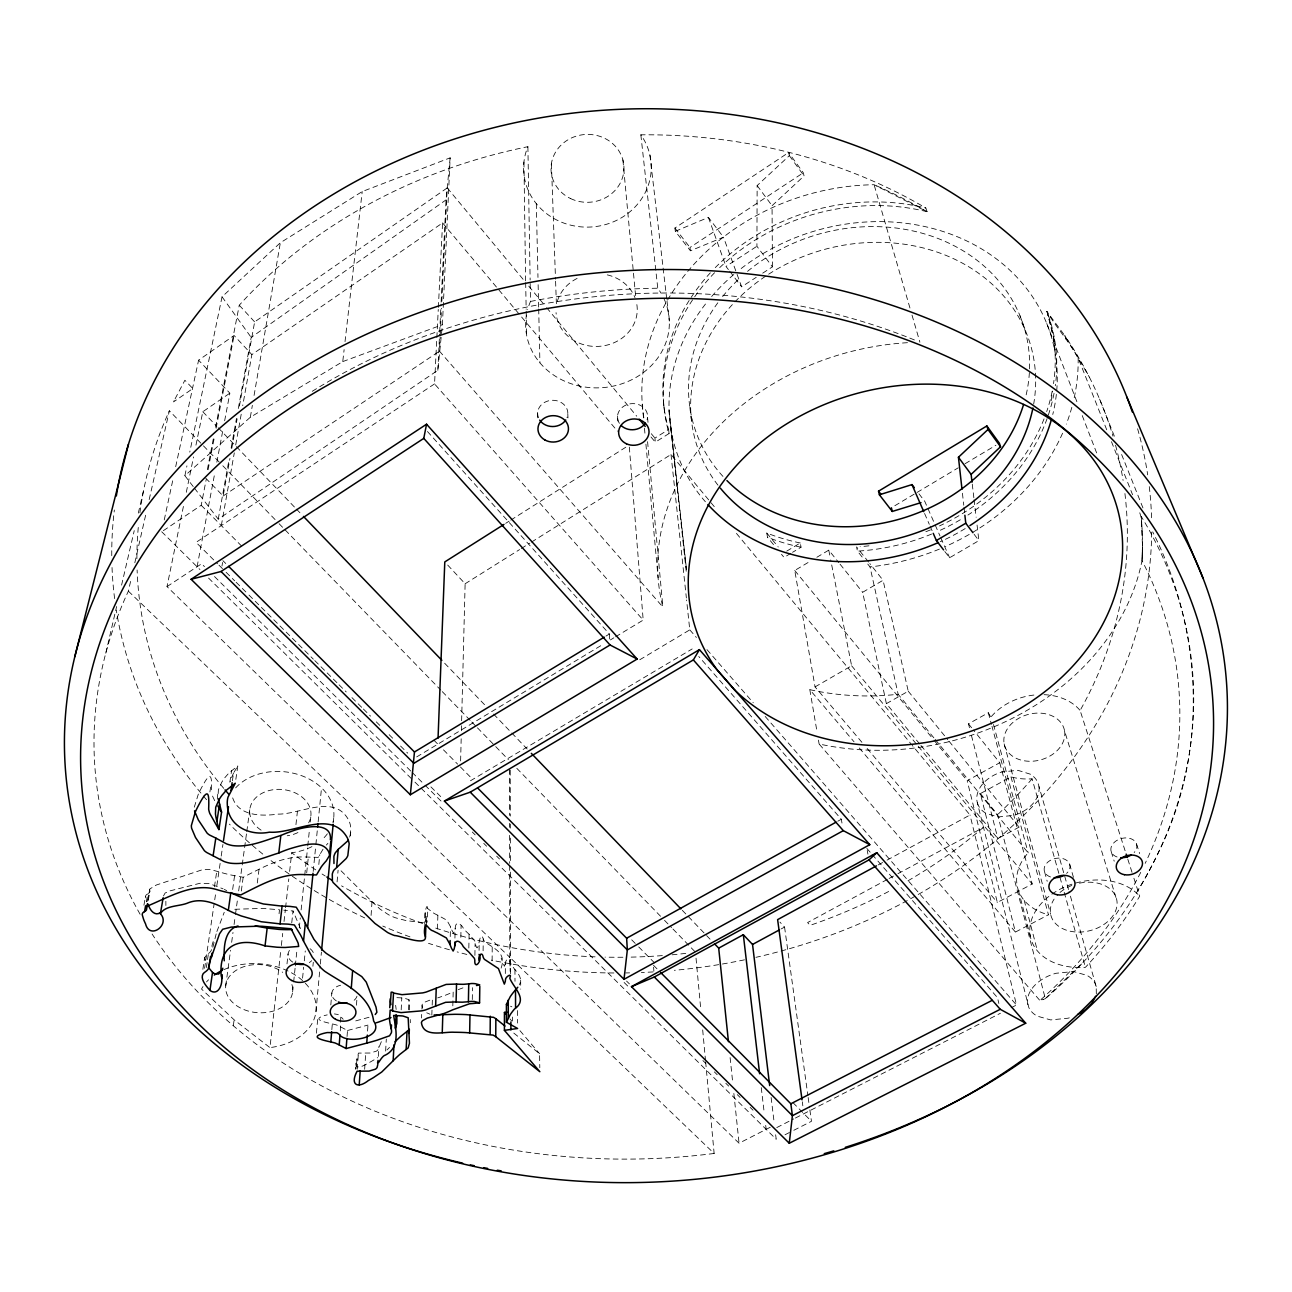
<?xml version="1.0" encoding="UTF-8"?>
<svg xmlns="http://www.w3.org/2000/svg" width="1292" height="1292" viewBox="0 0 1292 1292"><rect width="100%" height="100%" fill="white"/><g stroke="black" fill="none" stroke-linecap="round" stroke-linejoin="round"><path stroke-width="0.75" stroke-dasharray="5 3.75" d="M505.333 973.538L505.35 963.654A13.259 9.69 -1.1 0 1 505.511 962.023L507.207 958.874L509.775 957.291L509.678 865.349M1142.386 546.984L1142.37 539.297M425.262 926.655C422.468 914.817 429.8 890.495 427.054 922.262M501.135 968.096C506.658 952.252 493.819 948.796 484.629 941.593A12.71 9.367 -0.5 0 1 483.45 939.51C479.074 925.411 478.815 960.586 475.101 942.482A10.304 7.574 0.1 0 0 474.778 940.964L469.093 934.229A80.637 60.304 -1.3 0 1 463.618 928.787C461.567 924.038 455.462 919.985 455.188 928.27A50.194 37.048 1.6 0 1 454.574 931.403L453.508 933.244L451.764 929.965A96.302 71.722 -1.6 0 1 450.52 926.735L446.887 920.243L437.891 915.269A58.802 44.186 0.3 0 1 433.918 913.299L427.604 908.502M1142.403 544.756L1142.403 545.708M762.716 273.145L772.438 266.846L756.918 246.271L757.144 185.58L789.347 155.654L788.621 152.521L674.909 228.022L675.328 231.284L690.429 250.777L723.472 237.179L741.624 286.792L756.224 277.344M492.123 960.828L492.22 947.004M1142.386 547.291L1142.37 549.488M1142.386 547.614L1142.322 551.361M483.111 950.783L483.256 938.961M479.074 950.428L479.187 942.546M323.016 849.232L318.203 857.371L305.477 857A50.792 37.63 4 0 0 296.95 857.145C277.522 858.696 260.209 868.725 243.171 877.252L230.525 874.91A127.278 97.336 6.1 0 1 219.898 872.116L209.821 869.371L201.956 869.871L156.332 885.02L149.84 888.944L147.643 902.091M474.907 955.369L475.085 943.531M472.291 999.588L472.501 987.669M1142.354 549.811L1142.257 554.462M468.834 948.037L469.093 934.229M460.824 937.33L461.099 925.524M1142.322 551.991L1142.176 556.626M381.35 1041.675L378.185 1049.427A7.574 5.362 1.7 0 1 376.489 1051.123L370.239 1053.028L358.401 1053.093L355.365 1069.227M452.814 1005.838L453.185 991.917A119.171 88.066 2 0 1 444.4 995.615L437.713 997.892M454.929 938.121L455.188 928.27M460.614 760.956L461.179 738.798M461.373 730.755L461.583 722.696M461.632 720.678L465.12 583.774L447.5 564.846M211.549 949.636L211.08 950.686A13.388 9.674 5.8 0 1 209.143 953.028L208.432 953.593A23.74 17.071 5.1 0 0 205.832 955.741L204.62 958.05L206.623 964.058M450.246 936.587L450.52 926.735M505.35 963.654L504.365 966.303L501.167 958.212M1142.241 554.769L1142.08 559.065M194.285 807.161L198.225 794.467A169.753 128.409 3.2 0 1 201.31 788.152C211.42 768.821 211.985 776.201 211.404 791.802M431.819 1015.108L432.109 1007.13M432.19 1005.144L432.4 999.168L423.308 1002.705A7.122 5.12 0.7 0 0 422.145 1004.724L421.822 1010.845M437.407 929.029L437.891 915.269M1142.16 557.223L1142.015 560.583A534.436 417.784 -4.4 0 1 1145.18 863.363M421.531 1018.031L421.677 1014.43M426.069 921.422L426.312 915.576L425.569 921.487M426.473 926.138L426.699 920.631L425.423 916.916A33.059 24.532 0.4 0 1 425.213 912.701L425.294 911.684M163.486 895.937L165.101 893.047L169.317 891.044L200.066 883.26L209.352 883.583L223.048 888.831M194.414 488.118L218.251 519.142L437.843 370.287L442.413 324.712L450.149 157.834L362.212 191.555L280.348 242.751L222.046 296.821L189.779 452.119M1142.063 559.662L1142.015 560.583A246.271 201.132 -14 0 1 819.112 743.982L1039.866 1000.46L1040.964 1000.105M437.843 370.287L439.587 334.192M439.684 332.189L441.024 304.121M441.121 302.118L446.031 199.889L450.149 157.834M907.485 342.687A246.271 201.132 -14 0 0 662.877 607.03L439.474 351.182L440.152 337.002M440.233 335.161L441.509 308.303M441.848 301.294L447.242 187.905L254.637 321.902L239.262 406.964M408.547 1009.811L408.983 999.685L403.928 998.086A23.175 16.586 1.3 0 0 401.796 997.909L395.723 997.586M510.421 872.068L510.55 958.034A7.122 5.216 -0.8 0 1 510.114 959.407A5.426 3.973 -1 0 0 509.839 960.586C511.406 969.226 524.455 975.072 519.416 984.795M401.182 1009.859L401.796 997.909M615.59 636.778L643.19 620.095L434.548 383.902L436.744 339.618M436.858 337.616L438.263 309.434M438.359 307.431L442.575 222.902L251.859 354.589L242.718 405.688M355.785 1063.219C355.655 1071.375 366.25 1064.059 369.609 1062.379A166.62 120.188 4.3 0 0 374.583 1059.521L377.7 1057.599M385.63 1051.09L386.308 1039.059M378.314 1056.404L378.927 1046.375M235.838 779.383L237.809 765.93L229.152 772.729L224.566 778.01A71.706 54.555 5.2 0 0 221.626 782.5L218.396 789.816L218.057 795.759M367.574 1031.097L367.962 1025.089A271.481 204.233 5.4 0 0 370.061 1024.524M364.651 1069.275L365.717 1053.206M371.079 915.447L372.015 901.687L339.182 868.935M356.011 1068.92L356.721 1058.859M357.27 1069.162L358.401 1053.093M356.463 1005.224L357.028 997.246M350.455 835.746L350.616 826.331A38.243 28.957 4.4 0 0 348.872 820.549C334.709 793.062 300.584 814.396 278.103 814.122C261.339 816.383 237.066 816.35 232.075 795.791M347.047 1036.507L347.5 1030.499L340.636 1026.898A50.986 35.805 2.8 0 0 337.196 1025.234C331.301 1023.086 308.74 1020.341 324.211 1015.641A42.943 30.33 2.3 0 1 327.231 1014.882M340.313 1030.903L340.797 1016.433A8.479 6.04 2.6 0 0 337.761 1014.478L334.418 1013.913M330.817 1004.918L331.834 992.934M331.834 1029.708L332.335 1023.7M337.083 881.919L338.1 870.178M217.298 799.183L217.912 792.367M333.32 822.293L333.691 818.288M316.411 1033.196L317.719 1018.79M315.959 1011.798L320.141 966.045M320.335 964.058L321.417 952.107M312.906 966.254L313.294 962.282M318.817 864.493L319.77 854.739M302.57 978.173L303.652 967.191M304.298 960.844L305.283 950.944M313.197 871.422L315.716 846.292M315.878 844.532L317.283 830.465M318.155 821.793L321.53 787.862M306.705 872.811L308.32 857.177M292.606 991.917L293.445 983.906M293.655 981.92L295.109 967.918M295.303 965.915L296.966 949.927M299.26 927.931L300.293 917.934M301.117 909.939L307.561 847.972M307.771 845.969L309.418 829.981M310.258 821.987L310.871 815.979M287.002 963.864L288.068 953.932M291.75 922.811L293.026 910.989L283.788 910.149M202.989 986.571A59.303 42.2 4.2 0 0 201.52 989.042L234.11 1019.808L269.947 1047.602L280.962 948.99M281.349 945.502L282.706 933.422M284.03 921.487L285.354 909.697M285.564 907.743L288.794 878.931M289.634 871.389L291.717 852.752A53.763 40.811 5.3 0 0 312.357 846.389M295.949 824.651L297.451 811.101M279.056 913.719L279.508 909.778L264.585 908.567A64.261 46.544 4.5 0 0 260.306 908.454L233.82 909.31M193.219 486.567L184.885 475.698L250.325 417.251L342.751 361.599L344.124 349.599M345.029 341.605L362.212 191.555M257.286 883.001L259.03 869.274M233.335 1025.767L234.11 1019.808M1096.327 993.806L1096.197 986.49L1069.082 891.48M1051.252 400.617L1052.512 391.185M241.313 891.012L243.171 877.252M225.712 985.844L230.574 950.234M231.656 942.32L232.996 932.436M234.078 924.523L235.16 916.609M235.435 914.639L237.599 898.812M238.665 890.899L246.514 833.55M246.772 831.58L249.744 809.809M232.657 889.494L234.579 875.75M212.857 947.262L216.475 932.711M206.365 967.53L207.253 961.555M207.544 959.552L208.432 953.593M350.746 832.258L349.68 837.087M202.876 969.323L204.653 957.404M204.588 968.338L214.214 903.302M214.73 899.781L215.764 892.853M216.83 885.666L220.932 858.001M221.207 856.063L222.935 844.467M232.399 780.772L233.545 773.068L237.809 765.93M214.44 886.829L216.781 871.131M229.847 782.193L231.575 770.662M209.885 791.948L211.113 784.228M250.325 417.251L252.36 405.349M254.072 395.433L280.348 242.751M221.966 566.074L222.595 562.472M221.32 525.586L234.304 452.862M235.709 444.997L241.329 413.553M148.257 900.266L149.872 891.415M218.251 519.142L228.991 459.887M231.139 448.033L236.501 418.414M238.293 408.53L251.181 337.422L446.031 199.889M205.703 478.169L223.161 495.983L229.96 458.385M231.752 448.502L237.114 418.834M146.303 901.816L147.756 893.919L149.355 892.74A5.523 4.037 7.5 0 0 149.791 890.253M147.579 901.17L149.727 889.364M143.929 905.175L145.544 896.325M165.877 905.498L165.861 901.283M197.095 566.736L214.601 474.035M216.83 462.197L223.161 428.669M224.647 420.788L229.863 393.172L198.597 360.177L234.078 335.484L251.859 354.589M163.357 530.657L201.213 505.285L206.171 479.623M208.093 469.739L214.585 436.179M216.119 428.282L234.078 335.484M207.366 469.545L213.729 436.744M215.586 427.2L239.262 305.219A495.676 410.678 -4.4 0 1 527.895 146.69A63.857 59.384 -2.9 0 0 594.142 226.746A63.857 59.384 -2.9 0 0 640.848 134.82A495.676 410.678 -4.4 0 1 925.847 208.028L927.058 211.694L874.086 184.724A220.383 189.343 -16 0 0 643.9 418.188M211.872 946.342L212.114 945.227A72.191 52.326 4 0 1 214.02 939.316M770.226 1127.27L739.056 1143.226L167.007 586.6L183.496 506.044M186.306 492.3L193.542 456.932M195.964 445.142L202.796 411.744L229.863 393.172M184.885 475.698L186.92 465.879M164.245 519.933L173.16 478.508M175.696 466.67L198.597 360.177M140.101 914.252A552.605 432.255 -4.4 0 1 128.36 591.155L131.219 578.606M134.82 562.779L146.157 512.876M149.178 499.584L169.365 410.775L221.416 464.345M105.782 653.235L116.619 606.529M121.593 585.115L134.239 530.641M138.309 513.118L143.735 489.765M216.878 931.532L224.227 912.313M233.545 773.068L230.59 779.803A36.547 27.923 5.9 0 0 230.202 781.498M1045.067 998.813L1083.794 961.571A549.052 430.995 -4.4 0 0 1126.123 908.728C1138.462 890.673 1149.331 871.616 1158.714 851.864C1208.424 751.346 1202.82 631.158 1152.706 531.868M389.522 1047.424L386.986 1049.944M772.438 266.846L772.051 205.703L804.06 175.938L803.301 172.773L788.621 152.521M300.503 928.641L293.026 910.989M223.161 495.983L439.474 351.182M434.548 383.902L196.061 542.365L217.524 563.732M167.007 586.6L201.6 563.764L204.459 566.607M690.429 250.777L689.976 247.483L803.301 172.773M728.397 269.576L725.991 266.443L756.918 246.271M425.924 922.294L426.699 920.631M505.689 523.341L509.064 521.193M510.76 520.127L625.796 447.226M714.589 272.725A198.71 170.689 -16 0 0 669.062 433.514L655.319 442.187L654.931 438.101L668.626 429.445A198.177 170.415 -16 0 1 710.325 272.822M465.12 583.774L519.578 549.585M521.274 548.519L529.785 543.173M531.48 542.107L671.016 454.493L714.654 507.094M605.948 636.1L609.388 634.017L425.698 429.558M416.686 756.918L603.493 644.078M610.405 639.911L613.861 637.828M786.715 551.135L800.281 542.979L801.056 547.21L792.545 552.314M790.849 553.331L784.034 557.417L781.498 554.316M894.823 505.737L915.398 493.431M917.11 492.413L958.244 467.801M965.092 463.699L995.938 445.255M639.782 659.76L689.783 629.866L686.585 599.972M861.926 742.319L815.058 686.892L794.742 570.483L810.052 561.342M816.851 557.272L828.77 550.15L838.799 562.634M470.466 780.772L692.173 648.939M919.694 743.966L886.377 703.655L862.652 592.285L883.066 580.269L869.807 563.587M944.791 551.49L949.604 557.756L978.884 540.621L977.059 525.037M815.058 686.892L851.622 665.784L830.708 559.953M886.377 703.655L908.244 691.22L883.066 580.269M969.468 727.735L968.467 723.843L988.332 712.748L992.208 719.725M837.797 821.211L841.302 819.257L698.762 656.465M999.75 762.748L1032.227 884.019L997.343 902.446L967.175 780.643L999.75 762.748L973.474 730.061M1010.99 776.88L1048.474 914.784L1015.415 932.065L980.37 793.595L1010.99 776.88A54.119 41.231 -14.7 0 0 1032.082 778.818L1058.891 873.537M878.221 864.913L885.278 861.07M887.055 860.117L970.001 814.994L912.265 745.371M781.192 928.916L784.567 927.091L779.932 922.117M887.329 879.432L807.597 922.553L810.149 925.33A495.676 410.678 -4.4 0 0 891.577 889.93M889.106 878.463L896.196 874.636M897.956 873.683L983.018 827.671A495.676 410.678 -4.4 0 1 906.16 881.838M920.97 745.516L997.86 838.556L1019.097 827.122L991.981 726.314M776.767 1127.577L793.724 1118.904M795.42 1118.032L1000.428 1013.251M1011.135 1007.76L1016.497 1005.031L970.001 814.994M785.003 1134.78L792.061 1131.178M793.821 1130.29L811.457 1121.311L809.809 1109.424M458.256 989.624L465.879 986.765M675.328 231.284L708.404 217.395L723.472 237.179M369.011 1017.288L354.153 1021.31M342.751 361.599L442.413 324.712M147.756 893.919L146.303 894.839A5.281 3.86 7.3 0 0 145.56 897.439L146.852 901.606M1043.258 999.378L1044.501 998.991M1041.804 999.846L1043.177 999.41M347.5 1030.499L367.962 1025.089M423.356 922.698L405.93 920.566L395.594 917.821A46.157 34.513 1.5 0 1 388.731 914.833L380.268 909.293L372.015 901.687M430.026 1014.22L426.731 1012.799M510.518 1006.21L511.858 1006.823M224.259 889.429L226.698 890.608M513.78 1033.083L539.572 1053.707L539.798 1067.709M128.36 591.155L509.775 957.291M705.642 1061.798L714.137 1153.465L510.55 958.034L510.566 975.508M343.171 1019.291L341.524 1017.369M161.71 531.755L199.953 569.578M208.561 578.073L413.537 780.739M414.974 782.144L776.201 1139.269L775.475 1133.31M430.93 786.909L442.365 798.246M626.555 981.064L629.414 983.89M214.488 576.539L410.711 771.001M412.148 772.422L423.598 783.776M425.036 785.197L442.219 802.219M472.307 832.032L475.165 834.874M483.757 843.385L486.632 846.228M496.661 856.16L499.519 859.002M624.133 982.485L629.85 988.17M702.896 1060.554L705.771 1063.397M714.363 1071.908L717.221 1074.75M725.813 1083.277L728.688 1086.104M737.28 1094.631L740.138 1097.457M750.168 1107.406L753.042 1110.232M218.946 565.153L224.663 570.854M226.1 572.275L234.676 580.819M236.113 582.24L247.547 593.642M248.985 595.063L313.326 659.162M314.764 660.583L337.648 683.371M339.069 684.808L346.224 691.931M351.941 697.615L361.954 707.596M363.391 709.017L370.546 716.139M376.263 721.84L380.542 726.12M389.134 734.663L394.851 740.364M400.568 746.049L407.723 753.171M222.902 560.663L225.745 563.506M201.213 505.285L242.977 547.453M433.918 740.203L437.827 744.144M443.479 749.861L457.626 764.137M460.453 766.996L472.759 779.415M631.691 939.833L637.327 945.534M638.749 946.955L655.674 964.058M792.997 1102.674L811.457 1121.311M653.461 965.269L657.709 969.549M222.822 465.782L277.683 522.243M279.088 523.696L440.863 690.17M442.268 691.624L470.401 720.565M471.806 722.018L476.021 726.362M477.426 727.816L494.319 745.177M495.724 746.631L508.386 759.664M516.816 768.336L663.119 918.903M664.524 920.34L671.549 927.591M672.971 929.029L695.467 952.188M202.796 411.744L216.781 426.279M218.17 427.733L234.95 445.175M236.355 446.628L295.077 507.691M296.466 509.145L302.053 514.959M444.658 663.232L485.211 705.384M493.592 714.105L527.152 748.989M682.337 910.343L710.293 939.413M239.262 305.219L254.637 321.902M866.851 848.44L870.824 852.962M872.132 854.48L997.472 997.618L998.861 1003.464M689.783 629.866L696.388 637.457M706.966 649.618L753.268 702.767M765.171 716.446L1016.497 1005.031M510.001 1018.968L511.793 1021.068M519.965 1030.661L539.572 1053.707M867.142 748.472L997.343 902.446M933.841 737.813L898.15 694.272A238.487 197.838 -14.5 0 1 809.809 689.653L854.06 741.818M859.261 747.955L1015.415 932.065M442.575 222.902L520.321 315.49M521.613 317.024L617.511 431.205M736.456 533.402L910.973 743.821M447.242 187.905L523.938 280.316M528.767 286.13L545.466 306.236M546.645 307.674L636.714 416.169M651.297 433.724L654.931 438.101M651.007 436.987L655.319 442.187M851.622 665.784L916.949 744.725M918.224 746.259L1032.227 884.019M800.281 542.979A198.177 170.415 -16 0 1 766.802 533.031L767.48 537.246L775.119 546.564M794.742 570.483L932.679 738.604M933.954 740.171L967.175 780.643M766.802 533.031L778.236 546.984M980.37 793.595L997.602 814.622L1045.341 998.716A549.197 431.108 -4.4 0 0 1083.794 961.571M935.117 739.363L1028.157 852.849A58.221 42.345 -13.8 0 0 1048.474 914.784M908.244 691.22L947.747 739.654M949.022 741.204L1019.097 827.122M840.058 564.2L862.652 592.285M968.467 723.843L972.214 728.51M1106.727 429.784L1078.142 357.981L1064.753 335.581L1046.778 311.34C1056.145 327.344 1069.13 341.492 1078.142 357.981L1089.285 377.022M868.612 562.068L856.548 546.887L857.452 551.119L863.169 558.305M867.756 564.055L870.033 566.93L898.15 694.272M674.909 228.022L689.976 247.483M729.609 271.142L741.624 286.792M918.967 493.802L924.814 501.457L927.204 506.916M974.12 534.29L978.884 540.621M757.144 185.58L772.051 205.703M789.347 155.654L804.06 175.938M222.046 296.821L251.181 337.422M214.666 800.636L212.55 796.13A35.853 27.326 6.4 0 1 211.613 792.9M928.011 508.725L934.407 523.26M935.198 525.069L940.011 535.97M940.802 537.779L949.604 557.756M924.571 513.473L929.287 524.294M930.078 526.102L932.436 531.513M1142.952 507.918L1121.585 454.413M1099.557 399.034L1114.98 437.794M1111.475 441.702L1132.583 494.739M1139.77 512.795L1141.337 517.834M1066.288 339.473L1064.753 335.581A495.676 410.678 -4.4 0 1 1112.977 436.179M1046.762 323.517L1077.899 404.315M1082.244 415.588L1096.73 453.169M1020.018 315.797L1026.042 332.141M1068.516 889.542L1037.896 782.661A27.552 20.72 -13.5 0 0 1030.225 774.15L1017.918 770.323L1002.043 771.922A34.658 26.018 -13.4 0 0 985.861 780.707C979.74 786.037 975.072 794.451 977.317 802.736L1028.82 1007.566A30.491 21.366 -12.2 0 0 1037.25 1016.142L1050.654 1019.921L1067.999 1018.209A38.502 27.003 -12.3 0 0 1071.439 1017.143M977.317 802.736L978.092 804.9A27.503 20.672 -13.3 0 0 985.844 813.233L998.038 816.964L1013.687 815.397A34.722 26.131 -13.4 0 0 1029.74 806.806C1035.909 801.508 1040.69 793.191 1038.639 784.858M708.404 217.395L725.991 266.443M422.532 1008.002L422.032 1005.483M1096.197 986.49L1095.422 984.213A30.556 21.415 -12.4 0 0 1087.121 975.444L1073.571 971.536L1055.952 973.28A38.421 26.874 -12.3 0 0 1037.864 982.469C1031.242 987.831 1025.638 996.503 1027.996 1005.321M1136.524 844.031L1139.657 853.576M1124.928 493.56A495.676 410.678 -4.4 0 1 1080.112 710.471L1125.623 852.381M1127.819 859.228L1132.793 874.765M1133.908 878.253L1139.689 896.244A550.909 431.69 -4.4 0 1 1085.425 967.32A59.739 42.684 -13.5 0 1 1038.477 906.839A59.739 42.684 -13.5 0 1 1139.689 896.244M1111.217 851.638L1114.205 861.199M1064.56 730.852A30.927 23.563 -14.7 0 1 1022.666 760.487A30.927 23.563 -14.7 0 1 1015.722 720.225A30.927 23.563 -14.7 0 1 1064.56 730.852L1116.869 900.459M909.956 308.013L874.086 184.724A496.984 411.244 -4.4 0 1 927.058 211.694M912.007 315.087L919.904 342.202M1069.631 864.154L1073.523 877.575M1059.973 877.365L1063.251 888.961M1064.204 892.32L1085.425 967.32M1044.55 871.68L1047.198 881.289M1004.142 743.885L1050.638 914.219M993.5 724.505L1028.157 852.849M988.332 712.748L991.465 724.376M1024.201 900.362L1037.428 950.928M1018.419 890.301L1030.354 936.458M971.455 735.503L997.86 838.556M1054.417 341.04L1047.537 313.262L1054.417 341.04L1055.079 353.701M828.77 550.15L830.32 557.999M867.223 850.362L867.933 854.173M841.302 819.257L841.98 823.052M809.809 689.653L817.125 732.338M818.45 740.106L819.112 743.982M784.567 927.091L807.888 1095.551M808.162 1097.522L809.535 1107.438M802.3 1101.818L802.833 1105.774M395.627 1005.337L396.16 1009.456M689.863 407.4L691.979 424.503M771.13 1097.522L774.263 1123.362M972.262 484.129L973.861 497.759M974.087 499.713L976.138 517.252M761.263 1087.638L764.299 1113.462M765.704 1125.38L766.156 1129.353M649.924 155.121L666.753 299.098M666.979 301.052L669.321 321.094M962.427 493.237L963.767 505.237M963.993 507.239L964.656 513.231M670.645 427.555L686.472 569.724M640.848 134.82L657.773 288.245A71.884 64.035 -3.3 0 1 661.036 293.155M686.343 567.931L669.078 410.517L686.375 572.841M668.626 429.445L669.062 433.514M671.016 454.493L686.375 597.986M663.684 404.17L664.12 408.207M730.109 1057.615L732.612 1081.517M733.856 1093.452L739.056 1143.226M647.55 417.348L648.083 423.146M622.905 159.966L633.306 271.223M633.484 273.21L635.712 297.047M696.033 958.179L700.652 1007.986M702.687 1029.918L705.448 1059.811M647.583 441.654L662.877 607.03M642.269 404.186L643.545 418.172M644.466 428.169L645.192 436.179M645.919 444.173L658.096 577.766M1141.369 518.173L1141.563 520.595M629.333 447.097L643.19 620.095M617.528 416.121L618.093 423.841M1141.579 520.934L1141.724 523.002M653.607 967.223L653.881 971.132M409.645 1009.908L409.031 999.846M1141.773 523.68L1141.886 525.731M609.388 634.017L609.711 639.508M1141.902 526.07L1142.031 528.428M1142.047 528.767L1142.144 531.109M567.818 414.086L567.979 417.946M509.839 961.022L510.049 966.448M1142.16 531.432L1142.322 536.697M410.242 1019.501L410.339 1022.731M551.409 163.6L555.512 279.233M555.592 281.22L556.432 305.138M525.618 280.832L523.938 161.936M525.666 282.641L526.167 309.321M536.309 203.635L537.973 277.425M538.134 284.725L538.651 307.092M538.699 308.982L539.911 362.826M1142.322 537.036L1142.37 538.974M537.633 412.842L537.795 420.562M527.895 146.69L530.14 279.993M530.188 283.546L530.495 301.456A71.884 64.035 -3.3 0 0 527.653 309.547M526.199 311.259L526.522 334.66M520.66 980.257L520.708 989.139M517.527 1010.57L517.591 1023.086M514.943 969.436L514.991 981.306M512.44 1017.03L512.456 1021.003M1142.403 544.126L1141.224 516.445A549.455 431.318 -4.4 0 1 1137.864 890.559M510.243 770.113L510.324 816.092M510.34 824.086L510.34 828.091M510.356 838.088L510.405 862.071M510.13 959.423L510.146 971.277M509.549 769.402L509.613 815.365M509.613 823.359L509.629 827.364M509.629 835.359L509.662 863.347M1078.142 357.981A220.383 189.343 -16 0 1 1074.169 397.904M1071.827 407.351A220.383 189.343 -16 0 1 1066.336 424.115M1062.589 433.208A220.383 189.343 -16 0 1 945.405 546.532M939.397 549.1A220.383 189.343 -16 0 1 870.033 566.93M1048.313 315.264A198.71 170.689 -16 0 1 1055.273 385.791M1054.03 393.317A198.71 170.689 -16 0 1 967.934 515.056M960.295 519.772A198.71 170.689 -16 0 1 937.637 531.464M931.58 534.064A198.71 170.689 -16 0 1 857.452 551.119M801.056 547.21A198.71 170.689 -16 0 1 767.48 537.246M719.66 267.67A198.71 170.689 -16 0 1 926.299 211.517M714.137 1153.465A552.605 432.255 -4.4 0 1 152.101 934.019M312.26 391.298A552.605 432.255 -4.4 0 1 916.222 340.684M1032.082 778.818A495.676 410.678 -4.4 0 1 997.602 814.622M685.761 953.383A495.676 410.678 -4.4 0 1 670.193 954.966M662.36 955.596A495.676 410.678 -4.4 0 1 630.819 957.13M622.889 957.243A495.676 410.678 -4.4 0 1 605.044 957.13M595.111 956.839A495.676 410.678 -4.4 0 1 433.45 927.333M422.645 923.538A495.676 410.678 -4.4 0 1 341.556 885.876M325.245 876.024A495.676 410.678 -4.4 0 1 322.063 874.006M315.765 869.887A495.676 410.678 -4.4 0 1 291.717 852.768M223.758 788.362A495.676 410.678 -4.4 0 1 137.114 569.998M136.904 558.645A495.676 410.678 -4.4 0 1 138.567 524.277M139.891 512.779A495.676 410.678 -4.4 0 1 169.365 410.775M1115.545 445.207A495.676 410.678 -4.4 0 1 1123.087 480.414M1046.778 311.34A198.177 170.415 -16 0 1 1053.513 383.643M1052.205 391.153A198.177 170.415 -16 0 1 1046.698 411.583M1044.049 418.866A198.177 170.415 -16 0 1 939.478 525.925M930.482 529.882A198.177 170.415 -16 0 1 925.847 531.723M868.951 545.822A198.177 170.415 -16 0 1 860.101 546.661M715.251 267.638A198.177 170.415 -16 0 1 925.847 208.028M530.495 301.44A550.909 431.69 -4.4 0 1 657.773 288.229M663.862 298.468A71.884 64.035 -3.3 0 1 606.223 387.293A71.884 64.035 -3.3 0 1 526.442 315.119M991.352 716.543A54.119 41.231 -14.7 0 1 1035.086 694.935M1044.065 694.676A54.119 41.231 -14.7 0 1 1080.112 710.471M223.742 969.711A59.303 42.2 4.2 0 1 311.324 991.093A59.303 42.2 4.2 0 1 269.947 1047.602M206.526 981.936A59.303 42.2 4.2 0 1 208.561 979.804M235.645 787.878A53.763 40.811 5.3 0 1 300.81 775.394A53.763 40.811 5.3 0 1 332.884 822.423M327.361 833.808A53.763 40.811 5.3 0 1 321.579 840.075M1140.723 872.391A534.436 417.784 -4.4 0 1 1039.915 1000.476M717.964 485.162A174.258 149.097 -15.8 0 1 827.332 248.678A174.258 149.097 -15.8 0 1 1033.665 404.105M741.172 268.526A196.093 167.815 -15.8 0 1 965.253 240.231A196.093 167.815 -15.8 0 1 1052.754 414.49M965.189 528.573A196.093 167.815 -15.8 0 1 940.269 541.703M705.384 501.764A196.093 167.815 -15.8 0 1 706.853 302.296M711.65 296.514A196.093 167.815 -15.8 0 1 734.018 274.34M291.895 984.52A33.592 24.047 4.3 0 1 255.509 1012.492A33.592 24.047 4.3 0 1 228.878 977.236A33.592 24.047 4.3 0 1 282.722 972.375M261.113 830.175A30.717 23.321 5.3 0 1 254.734 798.86A30.717 23.321 5.3 0 1 294.754 792.674A30.717 23.321 5.3 0 1 308.626 822.842M297.935 832.549A30.717 23.321 5.3 0 1 287.228 835.763M636.859 304.589A40.65 36.354 -3.3 0 1 600.602 346.224A40.65 36.354 -3.3 0 1 556.061 312.648M557.288 301.44A40.65 36.354 -3.3 0 1 579.058 277.505M607.288 274.873A40.65 36.354 -3.3 0 1 634.953 297.596M1079.434 883.179A33.834 24.322 -13.6 0 1 1117.015 905.207A33.834 24.322 -13.6 0 1 1074.573 931.887A33.834 24.322 -13.6 0 1 1054.111 899.103M1060.021 892.449A33.834 24.322 -13.6 0 1 1073.087 884.972M1151.689 532.143A520.466 431.544 -4.4 0 1 755.917 957.34M744.499 959.827A520.466 431.544 -4.4 0 1 674.359 970.324M653.09 971.923A520.466 431.544 -4.4 0 1 641.365 972.505M629.608 972.86A520.466 431.544 -4.4 0 1 625.683 972.924M613.926 972.973A520.466 431.544 -4.4 0 1 491.38 960.134M466.816 954.449A520.466 431.544 -4.4 0 1 457.158 951.913M449.454 949.765A520.466 431.544 -4.4 0 1 428.508 943.322M409.952 936.861A520.466 431.544 -4.4 0 1 382.787 926.057M364.715 917.901A520.466 431.544 -4.4 0 1 268.93 858.986M262.793 854.093A520.466 431.544 -4.4 0 1 229.378 824.118M206.591 799.748A520.466 431.544 -4.4 0 1 116.28 610.099M114.617 598.6A520.466 431.544 -4.4 0 1 112.033 567.511M111.758 555.689A520.466 431.544 -4.4 0 1 114.358 509.985M1137.59 428.766A520.466 431.544 -4.4 0 1 1147.684 474.858M1149.266 486.6A520.466 431.544 -4.4 0 1 1151.624 520.208M747.551 271.352A172.272 148.112 -16 0 1 946.261 241.943A172.272 148.112 -16 0 1 1025.687 396.838M722.955 476.409A172.272 148.112 -16 0 1 718.174 302.312M722.616 296.562A172.272 148.112 -16 0 1 740.009 277.958M326.375 845.049A96.109 71.851 1.7 0 1 327.893 843.369M311.679 960.699A12.952 9.399 3.7 0 1 309.289 962.572M292.767 962.136A12.952 9.399 3.7 0 1 290.215 949.539M310.096 948.716A12.952 9.399 3.7 0 1 313.811 954.384M356.98 996.18A12.742 9.157 2.5 0 1 351.666 1001.784M336.34 1000.912A12.742 9.157 2.5 0 1 332.012 992.046A12.742 9.157 2.5 0 1 340.587 985.263M1050.509 876.961A13.114 9.577 -13.5 0 1 1046.423 863.541A13.114 9.577 -13.5 0 1 1065.157 859.438A13.114 9.577 -13.5 0 1 1066.611 873.424M1117.063 856.984A13.227 9.625 -15 0 1 1113.01 843.724A13.227 9.625 -15 0 1 1131.437 838.928A13.227 9.625 -15 0 1 1134.166 852.542M619.401 423.356A15.068 13.065 -4.9 0 1 630.641 403.75A15.068 13.065 -4.9 0 1 647.082 419.722M538.425 417.704A15.116 13.13 -0.9 0 1 552.766 400.278A15.116 13.13 -0.9 0 1 567.01 417.655M174.194 400.536L173.532 401.909L192.847 388.553L184.885 380.252L174.194 400.536M570.531 198.532A36.483 33.931 -2.9 0 0 623.939 166.749A36.483 33.931 -2.9 0 0 567.979 139.811A36.483 33.931 -2.9 0 0 570.531 198.532"/><path stroke-width="1.5" d="M479.8 986.345L479.574 1002.834L472.226 1003.561A17.377 12.468 -0.3 0 0 469.481 1003.787L452.717 1009.811A120.237 88.324 1.9 0 1 443.85 1013.526L427.297 1018.096L422.597 1020.632A7.187 5.136 0.6 0 0 421.418 1022.683C423.55 1038.106 443.689 1031.484 454.396 1032.26A166.555 113.89 -0.2 0 1 465.944 1032.583L493.027 1035.086A21.496 15.246 -0.5 0 1 495.757 1036.701L539.846 1071.714L504.413 1030.354L504.445 1012.427L507.062 1012.25M504.413 1030.354L517.607 1028.48L506.416 1022.247L506.416 1004.336L510.243 996.681A84.238 60.336 -2.7 0 1 514.394 991.206L517.801 987.233M495.757 1036.685L495.853 1018.742A22.077 15.746 -0.5 0 0 493.528 1017.321L466.299 1014.624A165.198 113.696 -0.2 0 0 454.849 1014.301L434.128 1014.963M490.136 1034.165L490.282 1016.223M218.51 798.924A109.998 84.335 4.3 0 0 219.575 804.06L221.562 812.119L218.929 829.577L216.895 821.502A111.015 84.642 4.2 0 1 215.457 813.912L215.716 807.209L218.962 799.861A72.368 54.765 5.1 0 1 221.933 795.355L226.552 790.042L235.273 783.227L228.006 797.148A36.887 28.036 5.8 0 0 227.279 804.028C227.699 826.266 249.905 836.247 269.479 832.161C294.382 834.148 331.107 808.776 347.419 837.991A38.598 29.054 4.3 0 1 349.179 843.789L347.823 855.627A23.482 17.668 3.9 0 1 346.111 858.599L333.82 870.243A23.66 17.684 3 0 0 332.302 874.054L332.399 881.096A8.624 6.444 3.3 0 0 333.239 882.63L374.987 923.473L387.665 932.549A46.577 34.609 1.5 0 0 394.593 935.553C400.1 935.36 430.801 948.619 424.632 934.132A33.382 24.613 0.3 0 1 424.519 929.885C425.294 919.096 427.587 929.772 433.256 930.999A59.335 44.316 0.2 0 0 437.277 932.969L446.354 937.944L450.02 944.468A92.475 68.428 -1.5 0 0 451.506 948.263L453.137 951.073L454.09 949.136A50.63 37.145 1.5 0 0 454.719 946.002C455.01 937.685 461.163 941.755 463.214 946.519A81.348 60.482 -1.3 0 0 468.754 951.978L474.277 958.212A10.465 7.655 0.1 0 1 474.81 960.247C474.116 970.89 483.143 959.956 479.025 954.384M469.658 1032.809L469.981 1014.85M147.288 904.061L146.561 908.001A5.572 4.054 7.4 0 1 146.109 910.505L143.041 912.604A5.378 3.908 7.2 0 0 142.265 914.946L143.606 919.403A78.634 57.607 5.8 0 0 145.544 923.845C149.597 940.253 170.706 924.781 160.386 913.702C165.473 904.965 179.959 906.661 188.503 902.688C202.343 897.439 216.265 903.77 228.329 910.376A118.509 89.326 4.9 0 0 241.378 915.996L261.21 921.729L280.057 923.877A129.378 91.91 3.6 0 1 288.1 924.151L294.366 924.959L300.551 935.037A271.304 190.118 8.1 0 1 303.523 941.109L312.309 957.275L320.884 967.821A59.174 43.33 2.3 0 0 324.776 971.293C344.56 984.552 369.819 994.372 373.63 1021.003C385.436 1038.187 345.707 1044.63 339.36 1034.456A8.624 6.105 2.5 0 0 336.728 1032.679L327.231 1032.566A43.298 30.394 2.2 0 0 322.629 1033.648C307.189 1038.09 329.121 1041.287 335.08 1042.983A49.742 34.739 2.7 0 1 339.198 1044.937L346.127 1048.539L366.767 1043.112A273.969 204.944 5.3 0 0 376.909 1040.254L389.603 1035.78L391.395 1032.712A17.022 12.096 1.7 0 0 391.46 1029.869L390.523 1025.816A127.763 91.797 -1.2 0 1 389.506 1019.566L390.152 1010.166A1.825 1.308 1.5 0 1 392.493 1010.958L401.053 1012.605L421.773 1010.845A36.144 26.147 1.1 0 0 425.569 1009.924L445.595 1002.317L456.092 1001.93A59.803 43.718 0.1 0 0 462.601 1002.172L468.398 1001.752L468.738 983.874L471.289 983.535A16.651 12.016 -0.2 0 1 475.472 983.745L479.784 984.908L476.457 985.538M456.092 1001.93L456.528 984.052L446.128 984.423L426.263 992.014A35.837 26.066 1.2 0 1 422.516 992.918L401.974 994.678L393.511 993.031A1.825 1.308 1.5 0 0 391.153 992.224L390.523 1001.607A126.664 91.587 -1.1 0 0 390.943 1004.675M377.829 1064.43L377.086 1067.483A7.639 5.362 1.6 0 1 375.374 1069.195L369.076 1071.1L357.125 1071.181C349.809 1084.586 357.496 1089.221 368.446 1080.483A168.089 120.495 4.2 0 0 373.469 1077.609L381.705 1072.053L393.139 1060.797A163.39 112.824 -1.6 0 1 399.793 1054.433L408.143 1047.925L409.451 1043.274L408.175 1017.773L403.023 1016.029A23.385 16.635 1.2 0 0 400.875 1015.851L393.624 1015.464C395.837 1028.658 400.601 1047.441 385.404 1055.096C381.35 1055.661 376.02 1069.049 378.072 1060.425M454.719 946.002L454.816 942.062M450.02 944.468L450.133 940.528M442.252 1032.696L442.817 1014.737M435.63 1006.129L436.244 988.218M438.053 738.136L444.787 561.923L503.993 524.407M425.439 937.023L425.924 925.201M406.156 1049.475L407.012 1031.452L409.322 1029.385M409.176 1033.471L409.354 1029.466M228.587 566.332L414.457 751.976L410.355 794.758L637.15 659.049L426.554 424.212L191.103 579.284L410.355 794.758M393.139 1060.797L393.995 1044.76M395.368 1028.642L396.111 1014.656M389.764 1007.679L390.265 998.748M391.266 1028.917L391.492 1024.927M392.526 1010.958L393.511 993.031M478.944 960.295C477.878 956.258 482.045 950.266 483.24 957.259A12.823 9.399 -0.6 0 0 484.435 959.358L498.437 968.58L504.332 984.116L505.317 981.452A13.372 9.706 -1.2 0 1 505.495 979.821C504.914 977.285 512.036 972.488 510.162 977.204A5.475 3.973 -1.1 0 0 509.856 978.383C513.941 988.348 528.38 999.394 514.458 1009.068A84.965 60.466 -2.7 0 0 510.275 1014.575L506.416 1022.247M366.767 1043.112L367.299 1035.102M359.241 1084.844L360.193 1070.761M346.127 1048.539L346.886 1038.51M351.262 988.477L352.619 970.583L326.359 953.431A58.657 43.201 2.4 0 1 322.515 949.975L314.021 939.446L305.332 923.328A268.897 189.601 8.3 0 0 302.393 917.272L296.256 907.21L290.038 906.403A128.263 91.684 3.7 0 0 282.076 906.128L263.406 903.98L243.752 898.263A117.427 89.019 5 0 1 230.816 892.643L228.329 910.376M339.215 1044.937L340.006 1034.908M330.833 1041.723L331.656 1031.71M336.679 866.932L338.213 849.393L347.564 841.092A23.256 17.62 4 0 0 348.226 840.123M333.142 824.296L321.611 950.121M146.561 908.001L146.481 907.549A3.327 2.422 7.2 0 1 146.836 906.29C168.493 897.52 193.412 882 217.298 889.784A128.473 97.707 6 0 0 228.022 892.578L240.78 894.936C257.964 886.36 275.454 876.299 295.044 874.732A51.244 37.743 4 0 1 303.636 874.571L316.492 874.942L321.337 866.787A96.981 72.077 1.7 0 1 326.246 860.892L329.379 855.724L330.784 841.528M307.609 927.559L313.019 873.247M317.638 826.993L317.977 823.537M303.539 941.109L305.332 923.328M624.02 979.304L444.4 801.088L699.44 649.634L869.774 844.677L624.02 979.304L627.331 949.927L626.636 938.218L477.572 787.926M789.267 1143.258L631.449 986.668L876.8 852.72L1025.719 1023.216L789.267 1143.258L792.4 1115.674L790.849 1103.772L660.535 972.408M280.057 923.877L282.076 906.128M218.929 829.577L209.821 813.54A36.418 27.6 6.2 0 1 208.658 809.196C209.223 793.498 208.626 786.166 198.451 805.546A171.319 128.845 3.1 0 0 195.35 811.877L191.361 825.54A24.354 18.298 6.7 0 0 191.62 828.285L195.48 837.426L204.346 850.653A15.698 11.725 6.5 0 0 206.946 852.639L223.807 861.376A24.613 18.427 6.1 0 0 230.267 863.169C247.079 865.252 263.019 857.775 278.781 853.011L280.849 835.488L283.852 834.196A110.579 81.8 3.2 0 1 291.621 831.321C302.764 826.896 332.448 820.533 330.364 839.865M265.038 945.906C238.051 936.635 218.51 945.889 221.207 975.751C223.403 981.29 219.801 994.356 212.243 991.691A11.563 8.269 5.1 0 1 209.934 990.399C206.478 986.297 199.743 979.094 203.167 973.667A23.95 17.119 5 0 1 205.799 971.503L206.849 970.647A13.663 9.803 5.7 0 0 208.464 968.596L209.643 962.508A74.484 53.666 3.9 0 1 211.404 957.194L219.527 933.777L222.676 929.271L231.381 927.075L258.109 926.219A64.842 46.657 4.4 0 1 262.405 926.316L291.104 928.738L297.257 941.157A129.62 92.814 6.1 0 1 298.161 943.192L298.678 946.438L285.241 947.472A129.216 96.884 5 0 1 276.94 947.214L265.038 945.906L267.169 928.076L255.154 925.976M221.756 978.738L222.305 974.766M209.934 990.399L212.518 972.44L208.496 967.482M211.404 957.194L211.985 953.221M209.094 966.303L210.548 956.355M223.5 840.607L228.506 806.773M230.977 790.381L232.124 782.694M213.132 855.627L215.812 838.072L209.675 835.1A15.552 11.693 6.6 0 1 207.108 833.114L198.322 819.919L194.527 810.827M216.895 821.502L219.559 804.06M160.386 913.702L163.18 897.714M144.51 911.684L145.592 905.757M191.103 579.284L221.029 571.5L423.776 438.376L426.554 424.212M74.807 656.756L128.441 444.351M1095.648 996.277L1091.772 1003.303L1085.91 1009.246A38.502 27.003 -12.3 0 1 1077.899 1014.398M395.465 1027.802L396.838 1023.474L396.886 1015.787M222.305 969.291L222.854 968.209M444.4 801.088L470.24 792.174L693.352 659.921L699.44 649.634M221.74 970.357L218.59 974.087L214.811 973.732A11.466 8.236 5.2 0 1 212.518 972.44M972.036 482.174L971.116 474.39L1000.525 446.757L999.362 443.204L986.862 425.956L878.544 491.17L879.4 494.788L892.288 511.438L920.986 502.636M961.991 489.248L958.438 457.255L987.992 429.493L986.862 425.956M631.449 986.668L654.301 977.01L868.999 859.891L876.8 852.72M338.213 849.393L335.387 852.704A23.45 17.636 3.1 0 0 333.885 856.483L333.966 863.508M375.229 1014.495L376.893 1012.282L376.02 1007.114L366.25 982.114L361.776 976.607L352.619 970.583M390.975 1017.547L378.023 1022.247A271.481 204.233 5.4 0 1 376.117 1022.812M414.457 751.976L604.236 637.15M637.15 659.049L610.05 644.983L413.876 763.314L221.029 571.5M933.228 533.321L936.377 540.524L965.77 523.228L964.882 515.233M407.012 1031.452L400.698 1036.394A162.033 112.63 -1.6 0 0 395.045 1041.788M626.636 938.218L836.037 822.18M869.774 844.677L843.305 830.643L627.331 949.927L470.24 792.174M728.446 1041.691L718.691 948.134L743.32 934.714L752.542 944.452L769.677 1085.587M876.461 865.866L777.622 919.629L802.025 1099.831M752.542 944.452L779.512 929.836M160.45 912.556C155.137 916.432 150.47 910.666 148.774 906.031A77.924 57.429 5.9 0 1 147.756 903.835M790.849 1103.772L992.094 1000.379M1025.719 1023.216L1000.234 1009.294L792.4 1115.674L654.301 977.01M278.781 853.011L281.801 851.719A111.58 82.042 3.1 0 1 289.65 848.812C301.585 845.259 324.518 837.927 329.621 854.141M280.849 835.488C265.248 840.236 249.437 847.665 232.77 845.598A24.386 18.363 6.2 0 1 226.375 843.805L215.812 838.072M879.4 494.788L911.958 484.613L914.3 487.665M238.067 925.96C223.742 929.723 223.742 948.845 224.243 960.812M468.398 1001.752L470.982 1001.397A17.006 12.209 -0.2 0 1 474.681 1001.542L479.558 1002.899M468.738 983.874L463.844 984.294A58.205 42.797 0.2 0 1 456.528 984.052M292.283 929.594L287.195 929.659A128.037 96.561 5.1 0 1 278.975 929.4L267.169 928.076M506.416 1004.336L508.321 1005.208M495.853 1018.742L504.994 1026.058M303.459 516.412L441.864 660.325M531.335 753.349L680.932 908.89M714.492 943.774L718.691 948.134M423.776 438.376L610.05 644.983M693.352 659.921L843.305 830.643M868.999 859.891L1000.234 1009.294M504.445 1012.427L505.98 1014.22M639.152 419.109L645.241 426.441M878.544 491.17L880.886 494.19M936.377 540.524L943.596 549.924M965.77 523.228L972.924 532.708M958.438 457.255L971.116 474.39M987.992 429.493L1000.525 446.757M217.847 805.998L221.562 812.119M911.958 484.613L923.78 511.664M1126.882 397.145L1202.852 577.766M1126.156 854.077L1127.27 857.5M891.399 507.788L892.288 511.438M743.32 934.714L759.631 1073.749M515.508 989.93L515.573 1007.792M510.889 1021.956L510.905 1029.918M508.289 1000.073L508.289 1017.967M331.64 879.997A495.676 410.695 -4.4 0 1 326.828 877.026M228.845 794.289A495.676 410.695 -4.4 0 1 225.018 789.864M214.262 975.089A59.303 42.2 4.2 0 1 222.224 970.421M1032.938 407.965A174.258 149.097 -15.8 0 1 898.925 538.183A174.258 149.097 -15.8 0 1 720.355 488.15M1051.22 420.223A196.093 167.815 -15.8 0 1 969.904 525.602M938.509 542.495A196.093 167.815 -15.8 0 1 707.903 504.574M116.328 495.999A520.466 431.544 -4.4 0 1 595.031 110.87A520.466 431.544 -4.4 0 1 1132.309 411.954M1023.603 404.428A172.272 148.112 -16 0 1 894.452 520.514A172.272 148.112 -16 0 1 726.912 480.559M462.649 1163.155A582.159 454.994 -4.4 0 1 172.902 474.552A582.159 454.994 -4.4 0 1 1108.859 435.905A582.159 454.994 -4.4 0 1 845.259 1147.361M833.824 1150.865A582.159 454.994 -4.4 0 1 824.248 1153.643M501.215 1170.891A582.159 454.994 -4.4 0 1 497.339 1170.213M487.649 1168.42A582.159 454.994 -4.4 0 1 483.773 1167.677M474.148 1165.691A582.159 454.994 -4.4 0 1 470.304 1164.867M303.814 964.365A12.952 9.399 3.7 0 1 294.851 963.218M347.177 1003.077A12.742 9.157 2.5 0 1 338.375 1001.962M1063.591 875.556A13.114 9.577 -13.5 0 1 1054.175 877.656M1131.307 854.933A13.227 9.625 -15 0 1 1120.729 857.694M645.354 423.275A15.068 13.065 -4.9 0 1 621.194 425.52M565.767 420.013A15.116 13.13 -0.9 0 1 539.701 420.11M734.518 689.815L717.302 670.096A219.349 178.199 -13.9 0 1 895.13 386.017A219.349 178.199 -13.9 0 1 1102.9 623.907A219.349 178.199 -13.9 0 1 734.518 689.815M385.597 1140.335A567.14 441.363 -4.4 0 0 1213.026 703.978A567.14 441.363 -4.4 0 0 342.638 377.006A567.14 441.363 -4.4 0 0 385.597 1140.335M291.653 980.483A13.065 9.432 3.6 0 0 312.147 974.2A13.065 9.432 3.6 0 0 293.639 964.252A13.065 9.432 3.6 0 0 291.653 980.483M335.597 1019.323A12.855 9.173 2.4 0 0 355.881 1013.203A12.855 9.173 2.4 0 0 337.81 1003.545A12.855 9.173 2.4 0 0 335.597 1019.323M1057.276 894.758A13.227 9.593 -13.4 0 0 1074.863 882.242A13.227 9.593 -13.4 0 0 1053.755 878.512A13.227 9.593 -13.4 0 0 1057.276 894.758M1124.444 874.7A13.34 9.658 -14.9 0 0 1142.37 862.039A13.34 9.658 -14.9 0 0 1121.294 858.243A13.34 9.658 -14.9 0 0 1124.444 874.7M626.41 443.77A15.213 13.146 -4.9 0 0 649.036 431.609A15.213 13.146 -4.9 0 0 626.039 420.998A15.213 13.146 -4.9 0 0 626.41 443.77M544.853 439.942A15.278 13.211 -1 0 0 568.448 429.525A15.278 13.211 -1 0 0 546.322 417.106A15.278 13.211 -1 0 0 544.853 439.942"/></g></svg>
